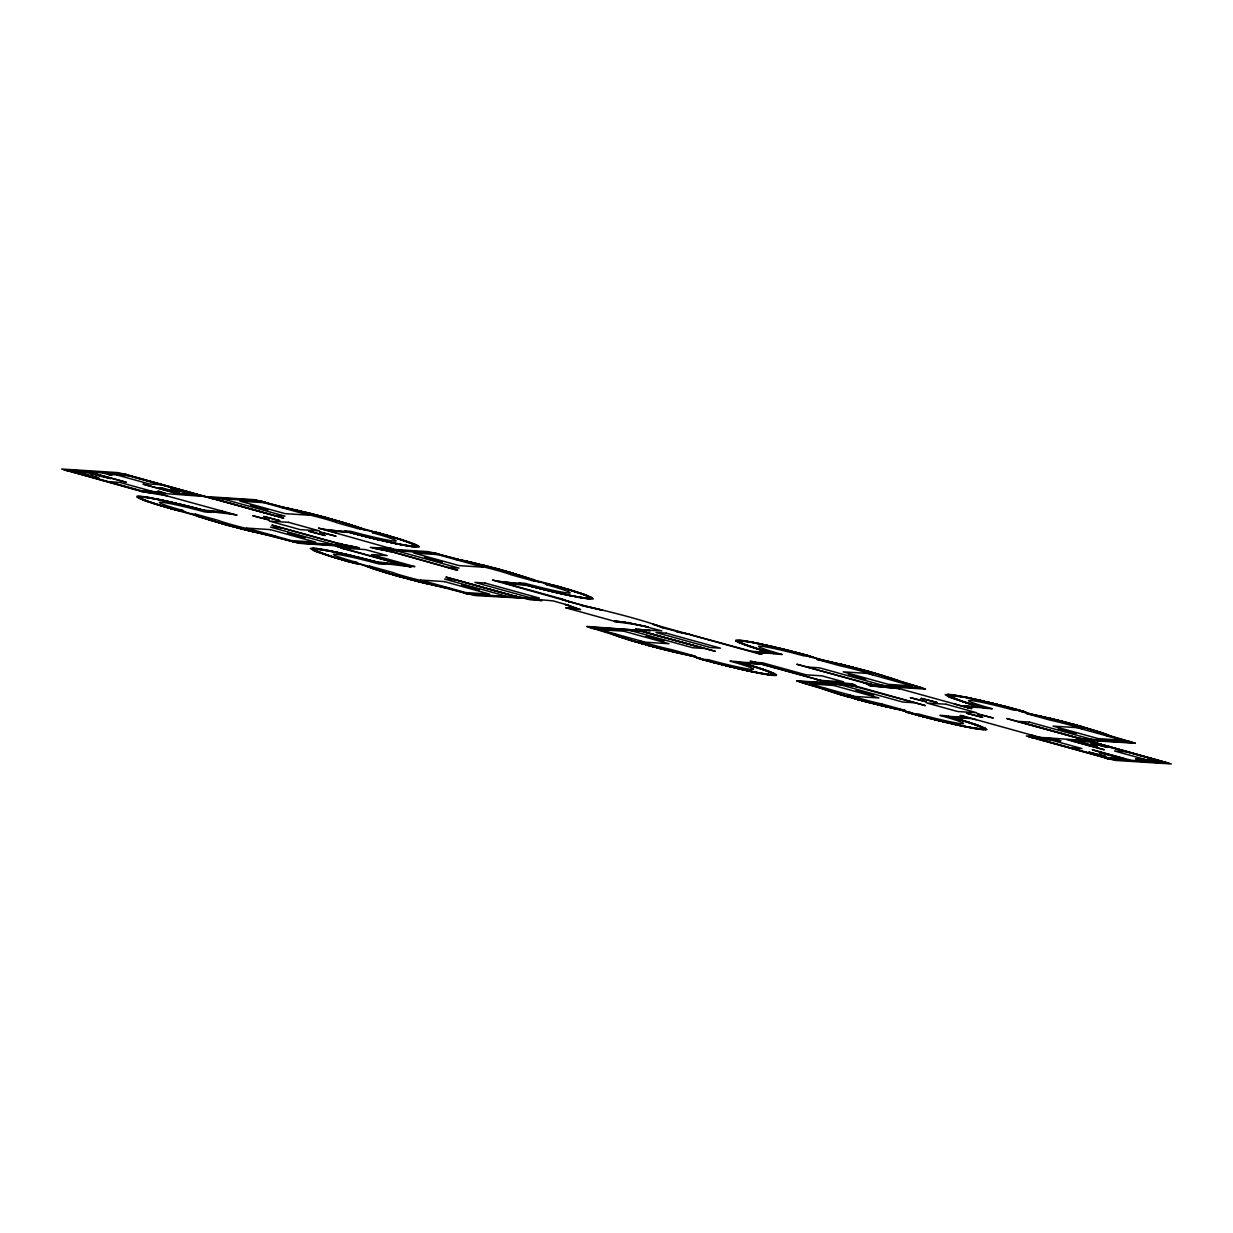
<?xml version="1.0" encoding="UTF-8"?>
<svg xmlns="http://www.w3.org/2000/svg" width="1233" height="1233" viewBox="0 0 1233 1233"><rect width="100%" height="100%" fill="white"/><g stroke="black" fill="none" stroke-linecap="round" stroke-linejoin="round"><path stroke-width="1.5" d="M986.724 729.489L985.136 728.148M986.724 729.504L985.737 729.828M222.294 511.186C218.78 510.755 228.629 512.882 222.988 511.895L202.382 509.984M572.112 602.505L492.522 580.065L496.93 580.974M586.677 626.549L593.689 628.722M635.689 628.922L650.377 630.679L640.266 630.109L644.905 631.805M751.776 651.409L690.28 634.641M796.703 680.909L829.794 682.835L819.344 680.215M798.969 681.464L802.991 682.82M925.444 689.093L919.325 686.92M955.775 704.213L954.311 704.012L970.494 708.497L971.928 708.59L966.271 706.833L983.811 707.804M961.786 705.754L979.094 706.663L977.8 706.293M1135.377 743.252L1087.83 740.355M419.066 547.051L411.853 546.666M693.501 656.295L689.941 655.632M590.391 598.529C588.326 594.136 575.919 592.749 570.494 590.175M103.418 473.056L126.305 474.89M383.093 549.178L456.302 570.047L457.736 570.139L383.047 549.379L393.82 550.072L459.015 568.105L448.257 567.411M590.391 598.529L588.28 598.529M572.081 602.521L602.583 610.289L598.267 609.272A48.827 2.898 14.4 0 0 586.199 606.621L581.637 605.603M751.837 651.317L769.176 652.396L767.928 652.041M760.206 664.263L742.975 663.169M1129.551 759.944L1106.926 758.172M190.868 513.498L195.723 514.731A46.669 2.774 14.4 0 0 269.087 535.014L273.14 536.185L254.738 532.039M538.651 581.745L533.904 580.543A46.669 2.774 14.4 0 0 460.495 560.229L456.472 559.042L460.464 560.013M821.147 687.875L826.002 689.108A46.669 2.774 14.4 0 0 899.366 709.391L903.419 710.562L894.804 708.805M773.815 653.613L756.368 652.519L762.009 654.322L760.576 654.23L691.805 635.195M905.962 711.965L908.274 712.104L901.647 710.27M809.064 656.588L811.006 656.634L809.557 656.233A54.73 3.252 14.4 0 0 743.453 641.299A54.73 3.252 14.4 0 0 771.457 652.719L773.892 653.536M912.944 713.321L911.079 713.198M1019.013 710.778L1020.924 710.902L1019.475 710.501A54.73 3.252 14.4 0 0 953.386 695.566A54.73 3.252 14.4 0 0 981.376 707.002L983.78 707.788M314.307 548.623L312.55 549.086L327.793 555.359M985.337 729.844L983.24 729.766M206.682 496.622L253.998 499.658M209.055 497.223L213.448 498.903L204.308 496.375M314.323 548.623L338.258 552.677M520.511 598.02L445.884 577.059L516.165 596.356M771.565 653.012L754.087 651.918L758.773 653.582M799.046 681.31L846.347 684.361L854.361 686.272M1021.263 711.379L1023.775 711.533L1021.91 711.025M970.063 718.531L952.893 717.436L954.234 717.822M313.151 548.069L310.269 548.485L314.107 550.75M948.146 694.287L945.249 694.718L949.102 696.984M127.723 475.691L108.581 474.304L111.833 475.198L110.4 475.106L103.48 473.133M160.321 484.708L149.563 484.014L116.965 474.998M109.151 481.718L119.909 482.411L152.507 491.428L141.749 490.734M139.838 490.765L66.289 470.282L125.257 474.474M197.727 494.495L126.737 475.013M225.115 512.481L205.433 510.94A54.73 3.252 14.4 0 0 142.72 497.269A54.73 3.252 14.4 0 0 177.198 510.169L185.258 511.772M174.023 509.599L183.054 510.539A35.449 2.096 14.4 0 1 161.215 502.216A35.449 2.096 14.4 0 1 204.586 511.926L211.167 512.358A57.103 3.391 14.4 0 0 141.302 496.714L138.558 497.238L143.629 499.874M370.979 531.408L376.142 532.209M407.953 545.787L414.226 546.573A57.103 3.391 14.4 0 0 379.055 533.165L372.474 532.733A35.449 2.096 14.4 0 1 394.313 541.071A35.449 2.096 14.4 0 1 350.943 531.346L344.361 530.93A57.103 3.391 14.4 0 0 414.226 546.573L417.016 546.157L414.504 544.508M281.324 527.832L270.551 527.138L335.761 545.171L346.812 546.019L299.11 542.998M383.109 549.178L434.956 553.139M407.707 566.147L414.889 566.61L371.41 554.588L387.208 555.605L365.461 549.594L342.512 548.115L411.082 567.134L342.003 548.315M356.368 563.681L358.587 563.835M506.624 583.363L528.972 585.737M568.737 601.889L569.908 601.874L561.292 599.099M625.408 622.064C592.179 619.752 644.165 624.391 647.618 627.258M587.139 626.456L638.956 630.356L635.704 629.015M698.356 657.836L696.09 657.682L697.446 658.206M698.479 658.345L700.806 658.453L691.728 656.002M755.444 662.352L762.626 662.815L806.089 674.836L821.872 675.854L843.619 681.864L820.654 680.4L751.591 661.335L750.157 661.242L755.829 663.03L738.305 662.044L740.709 662.845A54.73 3.252 14.4 0 1 768.698 674.266A54.73 3.252 14.4 0 1 702.594 659.331L689.432 655.124A46.669 2.774 14.4 0 1 616.068 634.825L611.275 633.592L616.592 635.889M808.663 667.13L819.436 667.824L884.631 685.856M925.027 689.108L892.291 687.012L899.381 688.754M913.406 702.702L902.648 702.009L837.438 683.976L848.212 684.669L925.289 705.584L850.446 684.562L853.39 684.577L851.941 684.176L831.212 682.835L820.515 680.385M1023.714 711.996L1026.041 712.104L1024.638 711.626M913.514 714.03L911.819 713.568L918.385 713.984A35.449 2.096 14.4 0 0 961.74 723.694A35.449 2.096 14.4 0 0 939.916 715.371L946.482 715.787A57.103 3.391 14.4 0 1 981.668 729.212L984.304 728.533M1085.225 739.939L1088.523 740.863L1066.961 739.677L1104.352 749.787L1072.109 740.879L1091.005 742.096L1159.112 760.931L1135.516 758.727L1142.482 760.622L1164.276 762.148L1093.162 742.235M1035.982 738.552L1106.263 757.987M1038.633 738.875L1049.391 739.569L1081.988 748.585L1071.23 747.892M1125.297 751.683L1114.54 750.989L1147.137 760.006L1157.91 760.699M141.887 496.745L141.302 496.714A57.103 3.391 14.4 0 0 176.473 510.123M313.182 548.069L316.819 548.454M551.382 584.642L553.078 585.12A57.103 3.391 14.4 0 1 588.28 598.529L572.574 596.032M589.836 599.084L593.258 598.93L591.748 597.481M948.177 694.287L951.814 694.688M254.06 499.658L265.588 502.247M141.903 496.76L143.999 496.976M225.13 512.481L230.864 513.807M428.36 551.644L395.315 549.517L388.811 547.652L391.046 548.623L370.162 547.36L383.031 549.949M506.578 583.348L504.02 582.947L562.88 599.223M589.806 599.084L581.76 597.959M875.723 685.471L863.794 682.635L871.654 685.348L868.679 685.255L870.128 685.656L899.412 688.615M983.21 729.766L975.164 728.641M1087.783 740.339L1085.549 740M740.247 640.204L736.039 640.035L735.654 640.883M771.904 675.36L776.127 675.53L776.497 674.682M356.229 563.681L353.424 563.034M428.39 551.644L437.623 553.817M144.014 496.976L146.604 497.346M299.08 542.998L294.04 541.95M741.079 640.312L742.79 640.543M768.221 674.559L774.524 674.636L770.147 672.077M771.072 675.252L768.421 674.883M316.866 548.454L319.671 548.885M951.861 694.688L954.666 695.104M768.221 674.559L754.673 672.155M144.631 496.76C143.043 496.961 135.753 494.587 136.771 497.146M411.807 546.651L409.895 546.358M742.836 640.543L743.746 640.682M144.677 496.776L146.696 497.084M146.619 497.346L156.992 499.211M743.792 640.682L749.279 641.622M768.359 674.883L762.873 673.942M407.953 545.787L399.862 544.339M409.834 546.358L404.116 545.356M319.732 548.885L325.466 549.887M954.727 695.119L960.461 696.121M146.758 497.099L148.962 497.485M280.477 507.179L280.569 507.195A46.068 2.728 14.4 0 1 329.75 518.831A46.068 2.728 14.4 0 1 360.375 529.281L336.948 522.807A23.566 1.403 14.4 0 0 303.934 513.668M454.515 559.135L454.623 559.166A46.068 2.728 14.4 0 1 503.804 570.802A46.068 2.728 14.4 0 1 534.428 581.236L510.986 574.763A23.566 1.403 14.4 0 0 477.972 565.639M275.051 536.108L274.959 536.078A46.068 2.728 14.4 0 1 225.778 524.441A46.068 2.728 14.4 0 1 195.153 514.007L218.58 520.48A23.566 1.403 14.4 0 0 251.594 529.604M448.997 588.049L449.105 588.064A46.068 2.728 14.4 0 1 399.816 576.412A46.068 2.728 14.4 0 1 369.191 565.962L392.633 572.436A23.566 1.403 14.4 0 0 425.647 581.575M580.604 597.758L581.714 597.959M974.008 728.441L975.103 728.626M149.023 497.485L150.164 497.7M580.543 597.758L569.8 595.462M973.947 728.426L966.102 726.915M150.226 497.716L162.694 500.382M749.34 641.622L751.837 642.085M762.811 673.942L760.329 673.465M166.825 495.743L143.305 491.844M402.806 545.109L404.039 545.34M336.1 532.671L318.484 528.109L393.342 549.209L372.428 547.961L385.575 550.55M325.527 549.903L329.488 550.673M960.522 696.121L964.483 696.892M976.289 719.702L970.155 718.315M1087.953 740.725L1028.569 736.548L1032.745 737.951M968.583 727.223L981.668 729.212A57.103 3.391 14.4 0 1 911.803 713.553M401.465 544.847L402.744 545.094M751.899 642.1L753.178 642.347M758.989 673.218L760.252 673.465M968.568 727.208L964.607 726.422M399.846 544.339L397.165 543.799M400.078 544.57L401.403 544.832M753.24 642.362L758.958 643.518M966.025 697.4L947.56 695.196L962.788 701.592M758.911 673.203L753.271 671.877M330.09 531.007L349.54 532.486L360.344 535.184M399.6 564.267L376.82 561.894M400.016 544.554L397.196 543.984M329.565 550.689L332.371 551.259M964.56 696.907L976.366 699.573M285.809 507.934L284.052 507.518M397.149 543.799L394.313 543.214M459.847 559.89L437.746 554.002M156.945 499.011L164.205 500.706M572.621 596.233L565.361 594.537M441.506 587.031L464.733 593.042M965.978 697.2L967.366 697.477M690.388 655.524L688.846 655.201M899.998 709.73L913.021 713.244M963.189 726.145L966.025 726.9M286.41 508.058L287.659 508.32M443.757 587.309L441.907 586.923M899.998 709.73L895.559 708.79M287.042 508.181L282.419 507.087L286.457 508.258A46.669 2.774 14.4 0 1 359.805 528.556L364.66 529.789L362.302 528.664M395.685 543.676L397.118 543.969M459.293 559.582L461.08 560.136M568.351 595.169L569.769 595.462M332.463 551.274L339.799 553M443.633 587.478L447.178 588.156L443.125 586.985A46.669 2.774 14.4 0 1 369.761 566.687L365.353 565.731M967.443 697.493L979.603 700.298M754.627 672.339L744.115 669.889M961.74 725.836L963.173 726.129M964.545 726.607L960.276 725.528M459.986 559.72L461.697 560.275M688.846 655.201L687.582 654.939M689.247 655.478L691.821 655.879M286.642 507.904L288.291 508.443M395.608 543.661L388.195 541.888M460.68 559.859L462.344 560.414M344.87 544.909L357.138 547.282L336.224 546.034L342.034 548.161M759.035 643.549L764.861 644.967M761.809 644.304C754.349 642.47 720.473 636.105 749.325 646.154M441.892 586.923L427.281 583.641M689.216 655.478L678.659 653.136M753.116 672.016L746.844 670.66M287.351 508.058L292.93 509.445M394.113 543.337L392.572 543.013M461.389 560.013L463.623 560.676M568.136 595.292L563.82 594.198M961.509 725.96L958.75 725.204M288.06 508.212L295.72 510.077M462.098 560.167L465.088 560.815M463.639 560.676L465.612 561.107M162.956 500.274L165.761 501.045M762.071 644.181L768.051 645.676M441.476 587.031L436.282 585.891M686.288 654.661L677.302 652.658M960.014 725.651L958.411 725.297M392.526 542.998L383.309 540.794M822.534 660.395L818.666 659.301L840.814 664.31M1032.453 714.662L1028.615 713.522L1050.732 718.577M895.559 708.79L887.221 706.925M958.735 725.204L955.637 724.526M164.559 500.613L168.936 501.754M338.597 552.584L344.608 554.079M465.627 561.107L471.191 562.356M466.305 561.262L467.661 561.57M166.208 500.983L167.873 501.353M347.583 545.68L349.864 546.358L347.475 545.818M563.789 594.183L560.63 593.489M564.914 594.599L561.693 593.89M765.308 644.89L771.334 646.416M684.762 633.438L676.701 631.913M897.223 688.399L870.745 685.949L864.718 683.051L796.795 664.248L873.873 685.163L922.746 688.199M1088.431 741.002L1006.714 718.515L1086.103 740.324M894.757 708.805L893.293 708.482M958.349 725.281L952.4 723.802M340.293 552.954L347.937 554.835M746.751 670.644L742.482 669.534M387.609 541.919L381.629 540.408M467.338 561.308L468.355 561.724M976.906 699.543L984.628 701.469M893.247 708.466L886.481 706.756M955.097 724.557L953.402 724.187M167.919 501.369L175.595 503.28M169.568 501.739L180.804 504.513M559.011 593.119L561.616 593.874M768.683 645.645L776.42 647.602M1041.222 716.358L1046.987 717.683M1041.207 716.358L1030.403 713.999M294.101 509.537L298.586 510.739M468.139 561.493L471.9 562.525M559.905 593.489L558.287 593.119M435.465 585.706L432.429 584.843M743.391 669.889L733.989 667.562M953.309 724.156L951.676 723.786M295.627 509.892L297.138 510.4M557.347 592.749L558.981 593.119M345.718 545.109L359.419 547.853L338.551 546.681L343.961 548.562M980.327 700.313L986.338 701.87M523.131 598.113L553.201 600.887L567.519 605.033A51.2 3.036 14.4 0 0 576.212 608.347L578.308 609.04L565.639 607.838L575.734 608.408L565.192 604.447L569.723 605.557A48.827 2.898 14.4 0 0 578.015 608.732L580.573 609.595L570.232 608.516M469.372 594.229L520.557 597.835L455.362 579.787L444.589 579.094L509.799 597.142M824.045 681.248L849.768 683.575C863.917 686.719 844.805 683.128 858.153 687.012M1109.669 759.143L1169.069 763.366L1091.482 741.619M950.751 723.417L952.385 723.786M382.461 540.748L379.934 540.008M471.915 562.525L473.364 562.865M558.195 593.104L553.971 591.963M772.151 646.446L781.676 648.851M345.394 554.095L354.842 556.468M822.719 660.441A46.669 2.774 14.4 0 1 896.083 680.739L900.938 681.957L897.901 680.554M432.336 584.997L429.516 584.165M741.665 669.504L736.455 668.286M949.071 723.031L951.614 723.771M297.261 510.262L299.326 510.909M471.314 562.217L477.001 563.558M556.437 592.688L552.261 591.563M678.612 653.136L675.098 652.149M947.376 722.646L949.872 723.37M298.848 510.632L300.051 511.079M299.665 510.816L308.373 513.067M380.673 540.331L369.391 537.48M474.104 563.034L475.584 563.373M255.478 532.209L299.727 543.368L334.266 545.726L344.855 548.808M255.832 532.456L253.243 531.685M348.847 554.896L350.634 555.312M677.009 652.75L674.343 651.964M885.017 706.417L886.928 707.018M886.157 706.848L884.277 706.232M948.162 722.97L945.649 722.23M261.488 501.477L211.013 497.885L283.698 518.184L201.75 495.681L177.629 493.709L142.997 484.137L176.673 493.138L195.569 494.356L127.477 475.522M123.901 473.996L63.946 469.681L68.123 471.083M348.8 532.147L324.664 529.481M378.932 539.931L377.128 539.499M325.111 529.589L350.095 532.348A54.73 3.252 14.4 0 0 412.808 546.003A54.73 3.252 14.4 0 0 378.331 533.118M383.016 549.795L389.643 551.459M175.61 503.28L177.305 503.68M552.939 591.871L545.233 589.867M1047.002 717.698L1049.977 718.392M684.762 633.269L685.825 633.515M255.015 532.271L252.503 531.515M357.847 563.481L354.01 563.034M641.715 631.296L591.285 627.659L613.495 634.055M429.099 584.242L429.87 584.427M428.267 584.041L429.053 584.226M468.093 593.767L518.569 597.389L515.379 596.294M1080.355 738.536L1130.831 742.158L1106.063 735.038A46.669 2.774 14.4 0 0 1032.638 714.708M1108.482 758.711L1166.772 762.78L1164.106 761.855M301.299 511.202L302.285 511.603M302.301 511.603L306.061 512.512M476.339 563.558L482.411 565.022M550.519 591.146L552.23 591.563M178.4 503.788L180.218 504.22M777.514 647.71L779.379 648.157M839.303 663.955L809.187 656.65M987.433 701.978L995.17 703.997M985.691 701.562L988.08 702.271M253.351 531.87L251.748 531.331M350.696 555.328L352.438 555.744M522.777 598.175L475.568 595.585L467.199 593.551M897.562 688.168L968.691 707.85L964.052 706.324L981.545 707.249L974.517 705.353M1087.799 740.54L1091.282 741.418M428.221 584.026L423.505 582.731M427.435 583.841L424.923 583.24M469.449 594.398L464.117 593.027M672.848 651.61L674.543 652.18M736.363 668.271L732.248 667.13M1109.808 759.328L1107.142 758.665M882.782 705.877L884.508 706.463M883.629 706.247L881.271 705.523M945.634 722.23L942.166 721.397M944.57 722.122L946.281 722.538M377.036 539.468L367.881 537.249M477.834 563.913L479.344 564.282M548.777 590.73L550.504 591.146M989.251 702.409L1006.128 706.632L1004.279 706.155M250.993 531.146L252.518 531.67M352.499 555.759L356.599 556.9M671.338 651.255L672.848 651.61M672.093 651.594L673.711 651.98M882.027 705.708L882.843 706.062M944.463 722.106L935.046 719.656M261.92 501.584L256.187 500.259L209.009 497.408L274.204 515.456L284.977 516.149L219.767 498.101M124.487 474.135L117.597 472.578L61.65 469.033L140.932 491.227M435.958 553.54L385.081 549.795L388.241 550.904M545.772 583.718L555.636 585.675M143.891 491.998L204.447 496.498L126.367 474.751M779.395 648.157L785.236 649.729M180.28 504.235L186.137 505.807M180.819 504.513L182.561 504.944M840.074 663.971L846.963 665.82M345.487 545.202L343.098 544.477M1050.84 718.438L1056.881 720.087M1050.038 718.253L1054.554 719.517M686.92 633.793L652.642 624.145L655.262 625.039A48.827 2.898 14.4 0 1 660.888 627.289L688.199 634.255M251.732 531.485L249.467 530.776M250.854 531.269L247.155 530.221M520.573 597.358L541.703 600.61L530.298 599.762L519.679 597.126M642.162 631.404L636.428 630.094L589.004 627.058L635.272 641.669M1079.923 738.428L1085.641 739.754L1133.127 742.744L1128.426 741.125M822.704 681.078L823.798 681.34M672.047 651.579L669.057 650.7M730.475 666.714L732.756 667.407M1108.113 758.619L1115.403 760.422L1171.35 763.951L1090.897 741.465M880.501 705.338L882.011 705.862M940.394 720.981L942.135 721.397M435.033 553.016L438.917 554.172M547.467 590.561L543.445 589.436M840.952 664.186L848.52 666.205M356.106 556.622L358.387 557.331M422.734 582.546L424.892 583.24M424.044 583.024L421.979 582.361M671.199 651.378L665.281 649.93M730.922 666.961L729.135 666.529M881.133 705.646L876.663 704.397M306.323 512.404L307.187 512.62M261.488 501.322L264.247 502.031M123.994 473.857L126.675 474.551M325.019 529.712L324.217 529.373M536.432 581.298L552.369 585.074A54.73 3.252 14.4 0 1 586.862 597.974A54.73 3.252 14.4 0 1 524.133 584.303L523.979 584.257M783.032 649.036L796.071 652.473M183.917 505.114L185.782 505.576M686.411 633.515L690.665 634.594M249.205 530.868L245.614 529.836M358.017 557.1L360.175 557.763M641.73 631.157L645.707 632.036M1080.339 738.675L1079.476 738.32M1088.6 740.74L1090.465 741.203M421.208 582.176L422.395 582.623L419.652 581.791M669.041 650.7L655.802 647.51M730.46 666.699L719.702 664.017M878.636 705.045L879.437 705.245M938.96 720.766L937.188 720.334M307.217 512.635L314.091 514.346M481.255 564.591L484.677 565.438M1055.078 719.486L1058.438 720.473M247.463 530.452L241.73 528.865M420.684 582.207L421.501 582.408M727.27 666.067L729.027 666.498M878.59 705.029L875.892 704.213M309.745 513.252L310.639 513.467M483.968 565.408L486.403 565.87M367.604 537.033L369.684 537.696M546.049 583.933L544.308 583.471M523.871 584.226L497.13 581.175M541.641 588.989L543.414 589.42M541.919 589.204L543.691 589.636M785.267 649.729L787.039 650.176M995.185 703.997L996.958 704.444M498.271 581.329L523.131 584.18M185.844 505.592L187.925 506.254M344.454 545.078L271.83 525.104L346.519 545.865L341.032 544.077M359.882 557.547L361.963 558.21M293.161 541.595L344.516 545.433L341.325 544.339M245.783 530.036L243.286 529.25M852.527 685.779L801.203 681.926L804.363 683.051M357.986 563.527L348.076 561.554M418.881 581.606L420.638 582.192M418.973 581.776L419.79 581.976M727.162 666.051L721.644 664.664M875.122 704.012L876.031 704.397M935.323 719.872L937.126 720.319M485.525 565.793L488.083 566.286M367.819 537.234L360.375 535.199M366.001 536.771L367.788 537.218M788.642 650.423L790.553 650.916M539.838 588.542L541.826 589.174M540.008 588.727L536.216 587.617M846.871 665.635L847.734 666.005M996.988 704.444L1004.186 706.278M1056.835 719.918L1061.551 721.259M1108.498 735.762L1110.856 736.224L1106.71 734.39M187.709 506.054L197.157 508.458M187.955 506.27L189.558 506.516M361.747 558.01L365.584 559.119M293.531 541.981L292.452 541.703M418.927 581.776L414.211 580.419M466.49 593.659L467.692 593.967M418.064 581.56L415.768 580.82M873.565 703.627L875.214 704.197M935.261 719.856L931.424 718.747M124.81 474.058L125.858 474.335M348.692 531.978L349.679 532.224M365.908 536.756L358.464 534.845M324.356 529.543L323.077 529.219M848.628 666.082L849.445 666.282M847.765 665.866L851.633 666.991M1058.561 720.349L1062.337 721.459M231.095 513.714L233.176 514.253M143.583 492.059L140.901 491.366M189.759 506.717L191.531 507.164M687.752 633.854L689.324 634.255M1079.599 738.49L1078.259 738.151M380.874 563.265L374.632 561.462M243.163 529.373L240.173 528.464M357.709 563.311L358.68 563.558M821.872 681.017L816.431 679.583M664.387 649.699L660.98 648.835M872.794 703.426L874.305 703.966M933.381 719.394L924.026 716.99M313.028 514.223L314.954 514.562M487.081 566.194L489.809 566.733M850.308 666.498L852.404 667.192M538.097 588.249L536.278 587.787M365.446 558.95L369.314 559.936M241.437 528.942L239.387 528.263M415.49 580.897L413.425 580.219M721.536 664.633L719.748 664.186M870.899 703.118L871.993 703.226M871.762 703.334L872.625 703.55M314.585 514.623L317.544 515.224M315.371 514.824L320.981 516.118M488.638 566.579L495.882 568.305M852.034 666.945L853.976 667.592M790.677 651.086L792.465 651.533M1061.967 721.213L1063.894 721.86M386.299 550.581L387.486 550.858M193.35 507.472L199.037 508.952M519.848 597.327L516.504 596.448M239.711 528.51L238.601 528.063M413.764 580.466L411.868 579.818M1104.938 758.079L1107.912 758.727M870.436 702.841L868.309 702.44M871.222 703.041L869.173 702.671M929.574 718.423L927.786 717.976M489.855 566.733L491.535 567.165M794.283 651.856L801.897 653.844M852.897 667.161L854.746 667.793M1062.831 721.428L1064.665 722.06M536.185 587.756L532.61 586.692M184.272 511.495L175.749 510.077M292.622 541.595L271.368 535.893M852.989 685.764L858.276 687.197M238.848 528.279L237.044 527.662M358.079 563.404L367.172 565.901M466.737 593.582L464.718 593.196M412.901 580.25L408.632 579.14M660.071 648.604L656.665 647.726M719.656 664.155L714.107 662.722M317.713 515.425L320.087 515.887M854.623 667.608L855.532 667.993M1064.557 721.875L1065.451 722.276M523.116 584.026L527.185 585.259M534.29 587.278L530.637 586.322M206.235 511.156L233.808 514.438M369.222 560.059L376.759 561.878M380.504 563.173L379.471 562.895A54.73 3.252 14.4 0 0 316.758 549.24A54.73 3.252 14.4 0 0 351.235 562.125M868.094 702.24L865.72 701.777M867.446 702.224L868.88 702.44M356.584 534.367L358.371 534.829M125.627 474.566L126.521 474.952M1066.268 722.322L1067.778 722.877M1011.754 708.112L1006.19 706.648L1007.808 707.203M1065.451 722.106L1066.221 722.476M855.486 667.839L858.969 668.748M532.579 586.677L528.726 585.814M342.204 544.246L338.844 543.491M689.108 634.486L692.468 635.226M518.785 596.911L515.425 596.156M237.121 527.832L236.274 527.616M236.258 527.462L231.172 526.275M1107.373 758.434L1106.479 758.048M411.082 579.618L409.495 579.356M866.537 701.824L864.009 701.33M925.983 717.359L922.084 716.481M714.277 662.63L716.049 663.092M866.583 701.993L867.4 702.209M320.041 516.026L324.402 517.028M494.865 568.197L497.593 568.752M356.491 534.336L350.896 532.856M1067.177 722.569L1069.735 723.247M1008.039 707.125L1009.611 707.68M198.79 509.029L204.632 510.431M372.844 560.984L374.616 561.462M233.731 526.953L234.547 527.169M407.769 578.909L408.739 579.001M922.161 716.496L923.933 716.974M864.872 701.546L865.689 701.762M655.062 647.155L651.533 646.385M714.246 662.614L708.513 661.242M655.833 647.356L653.228 646.832M712.227 662.229L713.999 662.691M321.597 516.442L326.945 517.706M1068.025 722.785L1068.888 723.016M1009.627 707.696L1017.287 709.591M799.708 653.413L805.534 654.831M200.594 509.506L202.366 509.969M407.969 578.801L406.058 578.462M922.376 716.419L918.369 715.494L920.573 715.941M863.162 701.099L864.21 701.223M710.362 661.736L712.135 662.213M496.421 568.598L500.983 569.661M1069.335 723.293L1073.928 724.372M1011.769 708.112L1015.514 709.114M859.416 669.026L860.634 669.18M858.646 668.81L859.771 668.964M233.16 526.645L226.117 524.904M405.21 578.231L406.027 578.447M861.451 700.652L862.668 700.806M862.299 700.868L863.439 701.022M652.38 646.601L653.197 646.816M324.68 517.259L327.778 517.937M263.261 501.923L284.16 507.395M375.572 532.209L357.632 527.2M497.962 569.014L533.735 579.602M437.299 553.879L458.198 559.35M1071.631 723.91L1070.105 723.494M861.482 669.411L863.223 670.043M860.187 669.226L861.713 669.627M126.275 474.582L127.477 474.767M323.323 529.142L321.751 528.865M388.256 551.228L390.722 551.752M497.361 581.097L495.789 580.82M1078.582 738.089L1077.596 737.966M142.103 491.535L140.331 491.212M643.503 631.743L645.121 632.036M818.234 679.922L819.621 680.154M1107.003 758.341L1026.288 735.962L1035.782 736.455L1030.295 734.945L1031.728 735.038M230.848 526.029L229.43 525.813M405.657 578.185L404.362 578M861.127 700.406L858.908 699.959M861.898 700.606L859.755 700.19M651.964 646.339L648.99 645.691M1071.647 723.91L1078.12 725.513M862.329 669.642L865.489 670.66M803.284 654.369L810.975 656.31M916.581 715.017L918.801 715.464M402.667 577.553L404.116 577.784M706.663 660.749L708.867 661.196M650.438 645.922L646.477 645.013M326.976 517.875L352.653 525.227M1073.974 724.372L1074.76 724.588M501.014 569.831L509.83 572.282M550.18 584.165L536.663 580.743M864.009 670.089L867.369 671.014M290.695 541.087L291.82 541.241M229.323 525.612L227.751 525.35M914.686 714.508L916.489 714.986M917.028 714.986L909.353 713.028M858.831 699.789L857.197 699.496M858.076 699.743L859.601 699.99M403.361 577.568L400.17 576.874M707.095 660.718L699.373 658.746M706.571 660.718L701.207 659.254M647.31 645.244L648.943 645.691M327.731 518.076L343.206 522.499M376.157 532.224L381.536 533.704M375.587 532.209L377.313 532.687M1017.348 709.607L1020.955 710.609M1016.732 709.591L1018.458 710.069M806.814 655.324L820.438 659.563M126.876 474.751L206.158 496.729M1076.995 737.812L1078.135 737.966M867.724 683.56L873.58 684.885L920.912 687.891L917.722 686.781M159.165 493.632L144.569 491.998L166.07 493.354L159.072 491.32L157.624 491.227L160.891 492.121L141.995 490.904L73.888 472.069L92.799 473.287L126.46 482.303L90.518 472.378L68.771 470.821L70.281 471.376M339.507 543.522L340.431 543.768M407.861 566.394L399.415 564.467L380.781 563.096L407.167 566.363M643.95 631.866L715.356 651.317L644.767 631.928M818.743 679.907L753.378 661.982L758.11 663.616L740.586 662.553L741.31 662.845M184.395 511.68L198.282 516.226M177.614 510.585L193.905 514.901M227.797 525.212L222.017 523.778M856.365 699.265L858.076 699.573M358.433 563.635L377.699 570.047M465.858 593.212L446.331 587.802M351.652 562.541L353.979 563.034M401.85 577.167L398.506 576.412M1077.288 725.281L1076.424 725.05M379.04 533.165L362.394 529.342M1018.473 710.069L1022.681 711.087M226.086 524.904L224.468 524.457M854.746 698.834L856.581 699.173M855.579 699.049L857.32 699.373M352.237 562.556L348.816 561.616M647.402 645.106L641.576 643.657M1030.356 713.83L1021.34 711.456M264.186 502.17L283.251 507.441M1029.432 713.892L1019.059 710.886M868.186 671.245L866.244 670.875M900.614 681.757L919.279 686.92M881.364 675.237L922.731 688.184M158.456 493.585L237.044 515.178L233.129 514.392M617.317 621.555L615.144 620.954L628.537 622.835A51.2 3.036 14.4 0 0 645.815 626.703L661.859 630.957L637.97 629.508L643.765 631.65M567.843 608.362L614.928 621.401M881.888 703.997L905.33 710.47A46.068 2.728 14.4 0 1 856.056 698.818A46.068 2.728 14.4 0 1 825.432 688.384M831.982 691.805L796.965 681.048M802.806 682.928L821.455 688.076M855.085 698.757L851.448 697.739M855.825 698.957L839.503 694.225M399.6 576.551L397.689 576.181M645.907 644.689L640.775 643.426M1079.738 725.96L1077.657 725.543M379.055 533.165L383.355 534.213M869.774 671.677L867.724 671.276M963.312 716.25L968.028 717.883L950.473 716.82L955.868 718.284M224.067 524.179L222.618 523.778M398.105 576.135L396.07 575.734M1078.382 725.759L1081.341 726.422M1024.407 711.564L1022.743 711.102M870.575 671.908L868.464 671.492M811.992 656.757L813.657 657.22M812.362 657.482L811.468 657.204L813.688 657.22M557.331 586.153L546.512 584.704A35.449 2.096 14.4 0 1 568.351 593.027A35.449 2.096 14.4 0 1 524.981 583.317L518.399 582.885A57.103 3.391 14.4 0 0 588.28 598.529M537.064 581.313L509.83 572.282M909.723 712.35L910.74 712.689L908.397 712.612M907.596 712.535L912.528 713.599A54.73 3.252 14.4 0 0 978.617 728.533A54.73 3.252 14.4 0 0 950.628 717.113L948.254 716.342L965.747 717.298L960.075 715.51L961.509 715.602L1040.945 737.673L1031.25 737.319L1052.766 738.706L1061.012 740.848L1037.431 738.644L1105.523 757.478L1124.419 758.696L1092.176 749.772L1129.598 759.913M174.762 509.645L170.539 508.613M222.603 523.763L200.1 517.136M697.585 658.237L700.159 658.807M348.8 561.601L342.82 560.075M347.968 561.524L346.273 561.046M397.38 575.934L395.254 575.503M1079.846 726.16L1082.127 726.638M382.461 534.105L385.081 534.69M869.912 671.893L872.055 672.494M557.362 586.153L559.135 586.661M556.499 586.076L558.148 586.538M770.533 652.627L771.627 652.981M907.503 712.52L905.962 711.996M173.067 509.167L168.813 508.119M221.878 523.563L211.059 520.403M394.468 575.287L395.916 575.518M1081.279 726.561L1082.928 726.869M872.209 672.37L872.995 672.601M849.861 697.462L839.519 694.426M641.514 643.472L632.406 641.006M393.666 575.056L395.207 575.318M394.483 575.117L387.547 573.299M1081.988 726.776L1100.545 732.232M872.07 672.494L877.588 673.912M384.126 534.583L386.746 535.168M558.164 586.538L562.525 587.632M770.517 652.611L764.599 651.07M741.649 662.953L744.254 663.539M640.097 643.056L635.288 641.669M345.44 560.661L341.094 559.566M393.774 574.917L391 574.116M1082.697 726.977L1092.5 729.874M872.779 672.709L875.322 673.264M386.761 535.168L390.137 536.155M385.775 535.045L393.296 537.079M559.813 587.016L570.478 589.975M743.283 663.416L747.599 664.495M169.753 508.227L165.392 507.133M955.883 718.284L960.738 719.718M977.183 705.954L972.806 704.844M767.25 651.687L761.378 650.13M954.82 718.145L962.341 720.195M744.902 663.878L752.377 665.912M168.135 507.765L157.685 504.836M342.188 559.72L333.172 557.224M390.984 574.116L388.303 573.33M875.538 673.495L876.863 673.896M563.019 587.941L571.881 590.407M747.614 664.51L749.279 664.988M340.601 559.258L336.224 558.148M876.879 673.896L881.194 674.99M387.516 573.283L375.217 569.461M877.542 674.097L881.903 675.206M971.296 704.397L974.024 705.029M390.537 536.432L396.379 538.004M764.106 650.762L761.1 649.868M562.988 599.577L584.781 606.143A51.2 3.036 14.4 0 1 663.092 627.813L663.801 628.183M163.48 506.409L164.991 506.855M388.303 573.33L383.864 571.989M972.498 704.582L969.554 703.704M971.25 704.382L968.167 703.457M759.821 649.668L761.316 650.115M749.587 665.25L751.051 665.697M632.375 640.99L630.294 640.374M162.17 506.193L163.465 506.393M160.675 505.73L161.97 505.946M343.221 522.499L357.616 527.2M393.558 537.341L399.292 538.898M761.085 649.868L758.203 648.99M759.728 649.637L755.351 648.296M961 719.964L965.269 721.089M752.423 665.928L753.949 666.39M751.082 665.697L756.8 667.253M334.667 557.686L336.008 557.902M880.747 675.052L891.706 678.32M396.394 538.02L397.843 538.451M630.263 640.359L627.582 639.542M211.043 520.403L203.168 517.922M966.718 703.026L969.539 703.689M962.464 720.411L982.454 727.378M839.488 694.426L836.621 693.316M331.739 556.792L334.544 557.47M160.506 505.515L156.237 504.389M383.864 571.989L379.826 570.725M1092.5 729.874L1100.93 732.618M968.105 703.257L951.429 697.909M965.269 702.579L966.641 702.995M571.958 590.437L574.732 591.301M758.187 648.99L752.577 647.433M965.347 721.105L968.136 721.968M753.964 666.575L758.002 667.839M839.488 694.225L838.317 693.855M838.147 694.009L833.154 692.437M333.126 557.039L327.824 555.374M331.646 556.761L316.434 551.69M627.551 639.526L626.287 639.141M397.843 538.636L400.694 539.345M756.877 667.284L762.179 668.964M692.576 655.925L693.485 656.264M154.834 503.943L157.685 504.651M965.377 702.409L962.803 701.592M754.164 647.726L755.444 648.142M574.809 591.316L576.104 591.732M400.771 539.36L404.671 540.609M399.184 539.068L414.504 544.508M968.213 721.999L969.492 722.399M625.624 638.925L622.095 637.785M156.344 504.22L147.097 501.153M153.462 503.511L154.757 503.927M836.606 693.316L831.982 691.805M752.515 647.402L749.972 646.601M754.134 647.726L751.668 646.924M576.181 591.748L577.429 592.148M969.57 722.43L973.33 723.648M758.018 667.839L760.499 668.64M152.137 503.095L153.401 503.496M577.491 592.179L579.942 592.965M379.271 570.555L377.714 570.047M152.075 503.064L149.64 502.278M751.637 646.924L749.34 646.154M749.911 646.57L745.333 645.029M404.732 540.624L413.132 543.553M762.241 668.995L763.412 669.38M760.514 668.64L762.811 669.411M353.825 525.612L357.447 526.83M831.982 692.052L829.347 691.158M622.064 637.785L620.446 637.245M1100.576 732.232L1102.148 732.772M375.186 569.446L373.106 568.752M203.152 517.906L198.282 516.226M973.392 723.663L974.517 724.033M580.003 592.996L581.128 593.366M763.474 669.396L766.818 670.536M148.453 501.877L149.563 502.247M891.736 678.335L893.231 678.844M620.43 637.23L618.92 636.721M200.07 517.136L198.559 516.612M974.579 724.064L975.657 724.418M581.19 593.381L582.253 593.751M762.826 669.411L770.147 672.062M147.313 501.492L148.392 501.862M1102.687 732.941L1104.583 733.604M975.719 724.449L977.784 725.158M582.315 593.767L584.38 594.491M829.316 691.158L823.521 689M373.075 568.737L372.119 568.413M147.251 501.477L145.186 500.752M1100.946 732.618L1103.042 733.358M618.889 636.706L617.964 636.382M198.544 516.612L193.92 514.901M745.287 645.013L740.694 643.318M766.88 670.552L771.473 672.232M372.089 568.398L365.369 565.747M894.218 679.183L895.543 679.66M357.955 527.015L362.286 528.649M617.933 636.382L617.055 636.058M1104.598 733.62L1106.695 734.39M977.831 725.189L978.755 725.513M584.442 594.506L585.367 594.845M147.081 501.153L143.629 499.874M144.199 500.398L145.14 500.737M978.817 725.543L985.121 728.133M585.413 594.861L591.717 597.466M143.275 500.059L144.153 500.382M1103.443 733.512L1105.539 734.313M895.559 679.676L897.886 680.554M533.75 579.618L536.648 580.743M143.228 500.043L137.849 497.778M951.383 697.893L949.133 696.999M413.178 543.568L415.429 544.477M316.388 551.675L314.138 550.766M1105.554 734.313L1106.71 734.791M739.877 643.01L738.567 642.455M772.274 672.555L773.6 673.11M823.505 689L821.841 688.261M415.459 544.493L417.679 545.51M1106.725 734.791L1135.254 743.175M738.521 642.439L735.669 640.898M647.371 627.15L648.496 627.104L644.412 626.225A48.827 2.898 14.4 0 1 627.921 622.526M774.216 673.388L776.497 674.667M982.454 727.378L984.304 728.533M417.71 545.51L419.143 546.466M615.498 634.116A46.068 2.728 14.4 0 0 646.123 644.551A46.068 2.728 14.4 0 0 695.304 656.187L671.97 649.714A23.566 1.403 14.4 0 1 638.971 640.59M881.872 703.981A23.566 1.403 14.4 0 1 848.89 694.857M896.653 681.448A46.068 2.728 14.4 0 0 866.028 671.014A46.068 2.728 14.4 0 0 816.847 659.378L840.182 665.835A23.566 1.403 14.4 0 1 873.18 674.975M1106.571 735.731A46.068 2.728 14.4 0 0 1075.947 725.281A46.068 2.728 14.4 0 0 1026.765 713.645L1050.1 720.118A23.566 1.403 14.4 0 1 1083.113 729.242M81.948 473.549L98.671 477.895L81.948 473.549M170.863 488.499L187.586 492.846L170.863 488.499M250.546 505.468L268.023 510.015L250.7 505.453M252.95 515.764L268.902 519.925L252.95 515.764M263.708 516.457L279.675 520.619L263.708 516.457M287.566 533.226L305.044 537.773L287.705 533.211M309.098 531.3L325.05 535.461L309.098 531.3M319.856 531.993L335.823 536.155L319.856 531.993M424.599 557.424L442.077 561.986L424.599 557.424M461.604 585.182L479.082 589.744L461.604 585.182M646.339 636.29L663.816 640.852L646.339 636.29M848.396 674.682L865.874 679.229L848.551 674.667M856.257 690.557L873.735 695.119L856.411 690.542M910.401 697.662L926.353 701.824L910.401 697.662M921.159 698.356L937.126 702.502L921.159 698.356M966.549 713.198L982.501 717.344L966.549 713.198M977.307 713.892L993.259 718.038L977.445 713.876M1058.33 728.95L1075.808 733.496L1058.33 728.95M1090.928 743.037L1107.65 747.398L1091.066 743.021M1088.939 752.145L1105.662 756.492L1088.939 752.145M94.371 474.073L90.548 473.826L110.677 478.589L94.371 474.073M162.617 488.083L158.795 487.836L178.924 492.599L162.617 488.083M263.8 502.679L239.88 501.137L285.162 513.652L309.082 515.194L263.8 502.679M288.522 522.33L269.395 521.097L300.174 529.62L319.316 530.853L288.522 522.33M270.366 529.62L246.446 528.078L291.728 540.609L315.648 542.15L270.366 529.62M380.982 548.978C378.069 548.67 384.357 549.995 380.982 548.978M437.838 554.634L413.918 553.093L459.2 565.623L483.12 567.165L437.838 554.634M357.092 562.51L350.526 562.078A57.103 3.391 14.4 0 1 315.34 548.67A57.103 3.391 14.4 0 1 385.205 564.313L378.623 563.897A35.449 2.096 14.4 0 0 335.268 554.172A35.449 2.096 14.4 0 0 357.092 562.51M485.016 583.039L474.859 582.392L529.188 597.419L539.36 598.082L485.016 583.039M444.404 581.591L420.484 580.049L465.766 592.564L489.686 594.106L444.404 581.591M638.278 630.402L627.52 629.709L692.73 647.741L703.488 648.435L638.232 630.371M666.128 633.145L655.971 632.498L710.3 647.525L720.473 648.188L666.128 633.145M623.713 631.188L599.793 629.647L645.075 642.177L668.995 643.718L623.713 631.188M782.169 654.461L775.588 654.045A57.103 3.391 14.4 0 1 740.416 640.621A57.103 3.391 14.4 0 1 810.281 656.28L803.7 655.848A35.449 2.096 14.4 0 0 760.329 646.138A35.449 2.096 14.4 0 0 782.169 654.461M708.466 659.717L701.885 659.285A57.103 3.391 14.4 0 0 771.75 674.944A57.103 3.391 14.4 0 0 736.563 661.52L729.982 661.104A35.449 2.096 14.4 0 1 751.822 669.427A35.449 2.096 14.4 0 1 708.466 659.717M867.092 673.388L843.172 671.846L888.438 684.377L912.358 685.918L867.092 673.388M874.351 685.471L871.746 684.885L874.351 685.471M849.013 684.454C845.067 683.868 853.097 685.671 849.09 684.485M833.631 685.456L809.711 683.914L854.993 696.445L878.913 697.986L833.631 685.456M945.973 704.228L926.846 702.995L957.625 711.518L976.767 712.751L945.973 704.228M992.087 708.728L985.506 708.312A57.103 3.391 14.4 0 1 950.335 694.888A57.103 3.391 14.4 0 1 1020.2 710.547L1013.618 710.116A35.449 2.096 14.4 0 0 970.248 700.406A35.449 2.096 14.4 0 0 992.087 708.728M1029.355 722.091L1018.597 721.397L1083.792 739.43L1094.55 740.124L1029.355 722.091M1077.01 727.655L1053.09 726.114L1098.372 738.644L1122.292 740.185L1077.01 727.655M1080.879 742.127L1077.041 741.881L1097.17 746.643L1080.879 742.127M1103.181 753.178L1099.358 752.931L1119.487 757.694L1103.181 753.178"/></g></svg>
